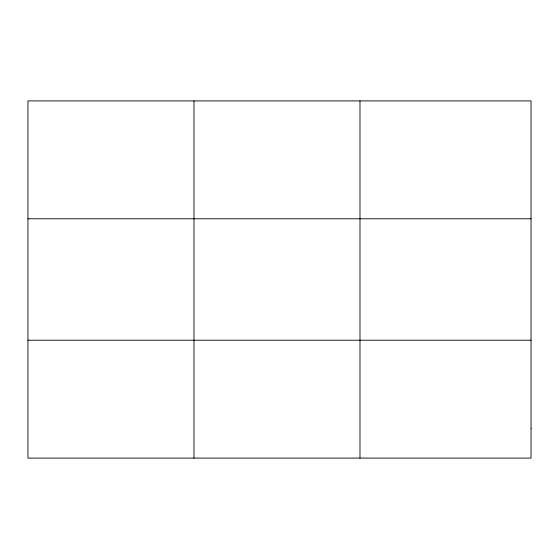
<?xml version="1.0" encoding="UTF-8"?>
<svg xmlns="http://www.w3.org/2000/svg" width="559" height="559" viewBox="0 0 559 559"><rect width="100%" height="100%" fill="white"/><g stroke="black" fill="none" stroke-linecap="round" stroke-linejoin="round"><path stroke-width="0.84" d="M193.973 458.087L193.973 100.913M359.996 458.087L359.996 100.913M27.95 218.779L531.05 218.779M27.95 340.221L531.05 340.221M531.05 428.62L531.05 458.087L27.95 458.087L27.95 100.913L531.05 100.913L531.05 428.62"/></g></svg>
